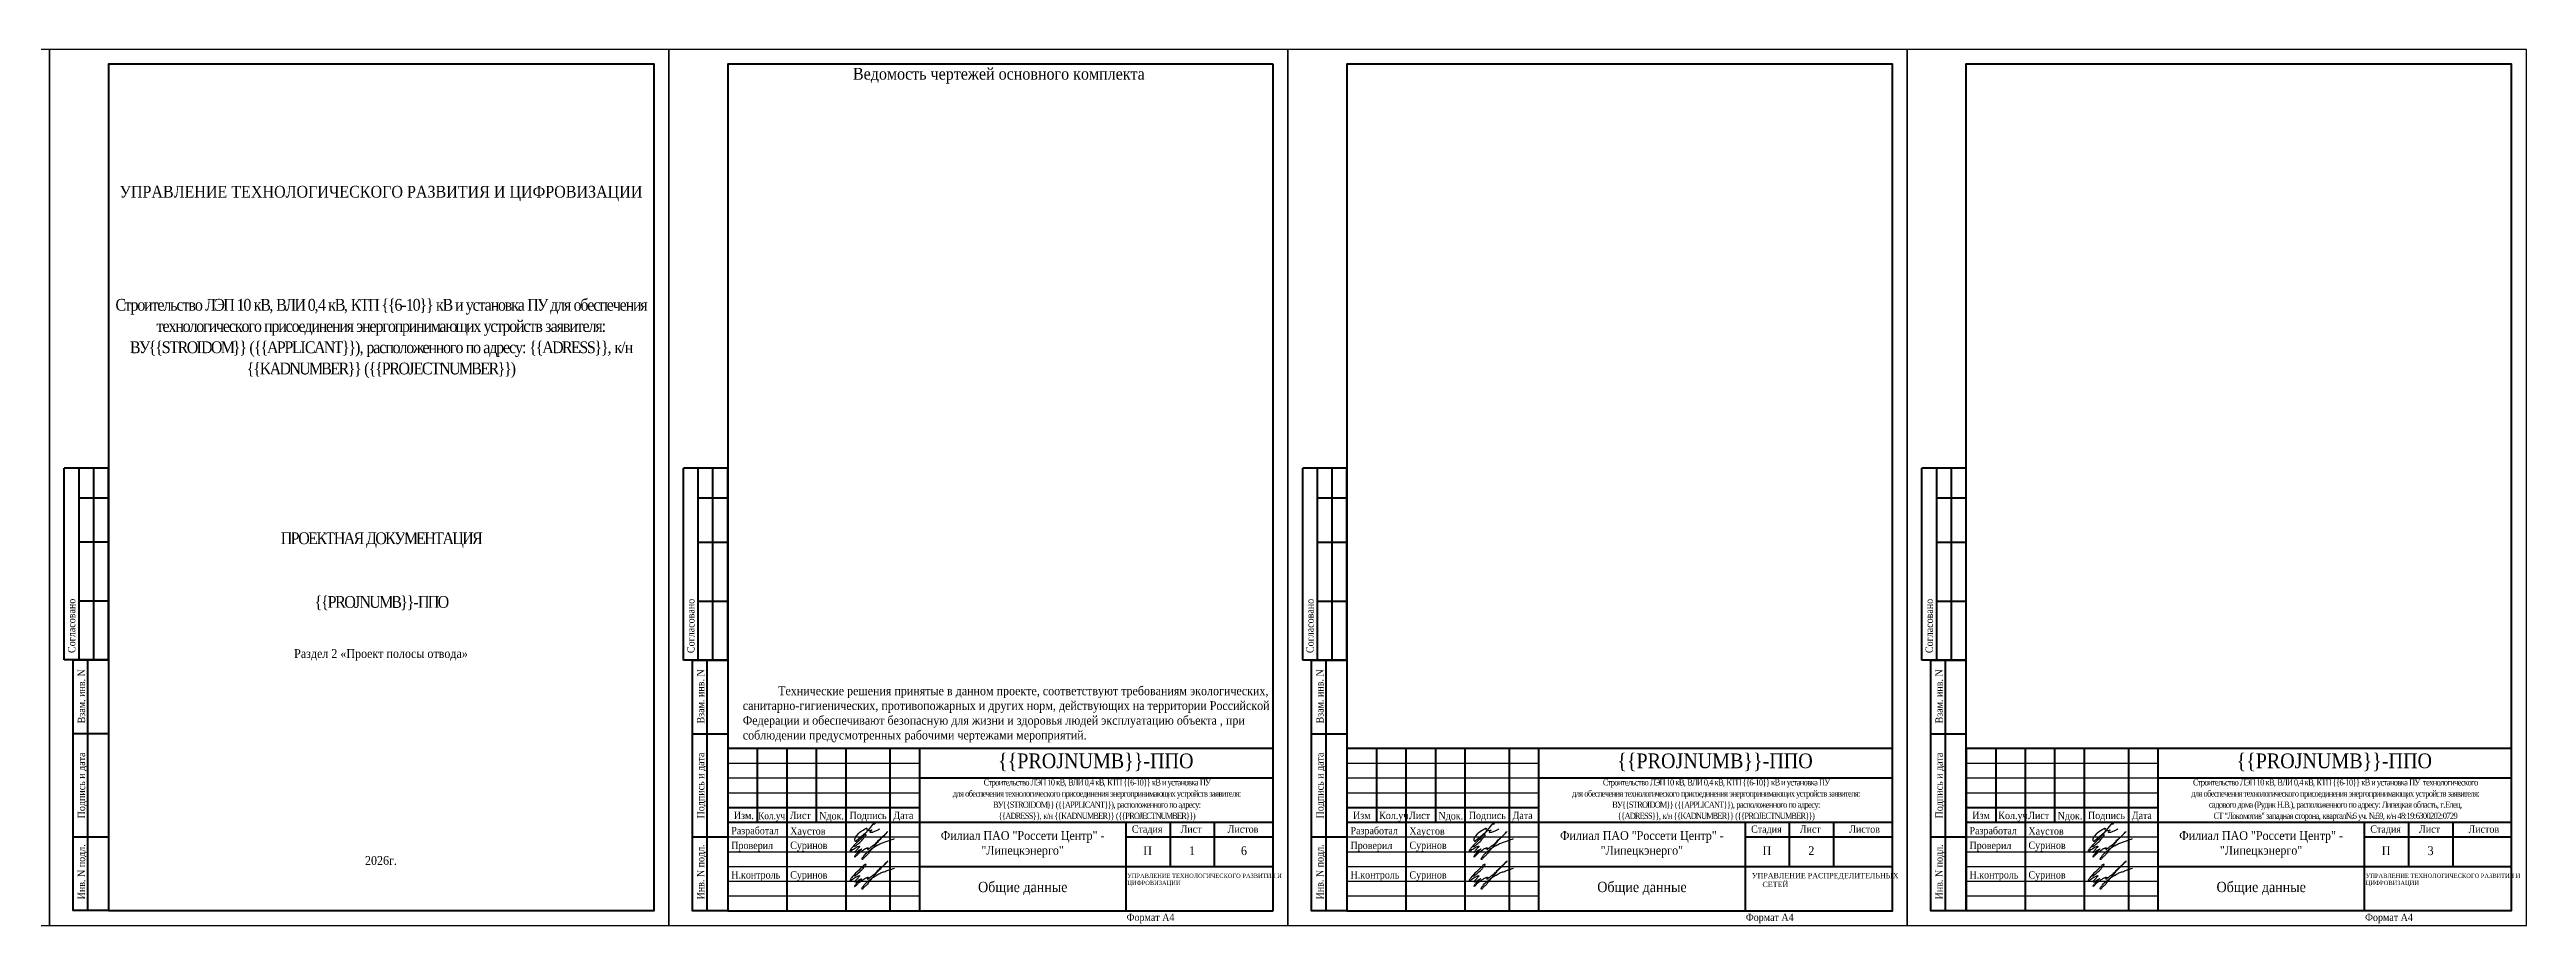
# Model space of a CAD drawing. Header units: millimetres. Extents: x 2248 to 10678, y 3616 to 3926.
# Drawn here: x 4138 to 4978, y 3629 to 3926 of the extents above; entities that cross this region are included whole.
import ezdxf

# ---------------------------------------------------------------- set-up
doc = ezdxf.new("R2010")
doc.units = ezdxf.units.MM
doc.layers.add('П', color=7, linetype='Continuous')
doc.layers.add('Чертеж', color=7, linetype='Continuous')
doc.styles.add('Simplex8', font='Times New Roman.ttf', dxfattribs={"height": 3.5})
doc.styles.add('стиль1', font='Times New Roman.ttf', dxfattribs={"width": 0.9})
doc.styles.add('стиль2', font='Times New Roman.ttf', dxfattribs={"width": 0.9, "height": 2.5})

# ---------------------------------------------------------------- blocks, each defined once
blk = doc.blocks.new('1')
at = {"lineweight": 30}
for p, q in [((630, 297), (420, 297)), ((420, 297), (420, 0)), ((630, 0), (630, 297)), ((420, 0), (630, 0))]:
    blk.add_line(p, q, dxfattribs=at)
blk = doc.blocks.new('Штамп б')
at = {"lineweight": 70}
for points in [[(20, 0), (8, 0), (8, 85), (20, 85)], [(13, 0), (13, 85)], [(8, 60), (20, 60)], [(8, 25), (20, 25)]]:
    blk.add_lwpolyline(points, dxfattribs=at)
at = {"lineweight": 25, "style": 'Simplex8', "width": 0.9}
for s, p in [('Взам. инв. N', (12.06, 63.49)), ('Подпись и дата', (12.06, 31.28)), ('Инв. N подл.', (12.06, 3.82))]:
    blk.add_text(s, height=2.5, rotation=90, dxfattribs=at).set_placement(p)
blk = doc.blocks.new('A$C5B0935FB')
at = {"lineweight": 70}
for p, q in [((20, 65), (5, 65)), ((5, 0), (5, 65)), ((10, 55), (10, 65)), ((15, 0), (15, 65)), ((20, 0), (20, 65)), ((10, 40), (10, 55)), ((10, 55), (20, 55)), ((10, 20), (10, 40)), ((10, 40), (20, 40)), ((10, 0), (10, 20)), ((10, 20), (20, 20)), ((10, 0), (5, 0)), ((15, 0), (10, 0)), ((20, 0), (15, 0)), ((15, 0), (15, 0))]:
    blk.add_line(p, q, dxfattribs=at)
at = {"lineweight": 25, "style": 'стиль1', "width": 0.9}
blk.add_text('Согласовано', height=2.5, rotation=90, dxfattribs=at).set_placement((8.72, 2.35))
blk = doc.blocks.new('A$C7F1F469D')
at = {"color": 5, "lineweight": 25}
blk.add_spline([(-0.1, 1.78), (1.34, 2.93), (2.75, 4.33), (3.55, 5.31), (3.81, 5.64), (3.86, 5.8), (3.66, 5.81), (3.25, 5.7), (2.89, 5.36), (-1.09, 1.26), (-1.29, 0.98), (-1.47, 0.67), (-1.59, 0.28), (-1.54, 0.16), (-0.98, 0.55), (-0.42, 1.01), (0.34, 1.44), (1.08, 1.86), (1.69, 1.97), (1.62, 1.83), (1.26, 1.37), (0.56, 0.61), (0.16, 0.22), (0, 0), (0.24, -0.04), (0.82, 0.16), (1.44, 0.58), (2.18, 0.95), (2.33, 1.04), (1.93, 0.58), (1.28, 0.02), (0.64, -0.58), (0.1, -1.31), (-0.06, -1.68), (0.13, -1.59), (0.39, -1.41), (1.23, -0.56), (1.62, -0.16), (2.27, 0.27), (2.82, 0.65), (3.41, 1.04), (3.83, 1.25), (4.1, 1.35), (4.33, 1.44), (4.56, 1.45), (4.6, 1.35), (4.48, 1.19), (4.35, 0.92), (4.39, 0.82), (4.59, 0.91), (5.09, 1.34), (6.19, 2.18), (7.41, 3.21), (8.36, 4.22), (9.62, 5.31), (10.99, 6.68), (11.27, 6.98), (9.83, 5.51), (8.6, 4.26), (7.7, 3.28), (7.2, 2.7), (6.74, 2.12), (6.16, 1.41), (5.49, 0.62), (4.74, -0.34), (3.92, -1.29), (3.19, -1.94), (2.91, -2.31), (2.67, -2.58), (2.52, -2.55), (2.49, -2.26), (2.69, -1.9), (3.27, -1.11), (3.8, -0.52), (4.48, 0.07), (5.33, 0.79), (5.97, 1.29), (6.7, 1.77), (7.56, 2.21), (8.83, 2.91), (10.02, 3.35), (11.36, 3.83), (12.55, 4.24), (13.47, 4.57)], degree=3, dxfattribs=at)
blk = doc.blocks.new('Штамп фамилии')
at = {"layer": 'Чертеж', "color": 5, "lineweight": -2}
blk.add_lwpolyline([(47.56, 0.85), (47.63, 0.98), (47.71, 1.12), (47.75, 1.2), (47.79, 1.26), (47.82, 1.32), (47.85, 1.37), (47.85, 1.41), (47.85, 1.5), (47.83, 1.56), (47.8, 1.58), (47.75, 1.59), (47.69, 1.59), (47.65, 1.58), (47.6, 1.56), (47.53, 1.53), (47.47, 1.48), (47.41, 1.42), (47.34, 1.32), (45.35, -1.11), (44.5, -2.12), (43.04, -3.43), (41.29, -4.9), (41.18, -4.96), (41.1, -4.94), (41.06, -4.9), (41.02, -4.83), (40.95, -4.71), (40.89, -4.56), (40.88, -4.4), (40.88, -4.26), (40.91, -4.09), (40.95, -3.94), (40.99, -3.84), (41.05, -3.64), (41.14, -3.44), (41.38, -3.09), (41.64, -2.76), (42.23, -2.17), (42.59, -1.81), (43.05, -1.48), (43.63, -1.13), (44.19, -0.77), (44.85, -0.41), (44.92, -0.44), (44.94, -0.46), (44.95, -0.51), (44.89, -0.87), (44.97, -1.02), (45.03, -1.1), (45.09, -1.13), (45.19, -1.2), (45.35, -1.22), (45.55, -1.22), (46.39, -1.16), (46.48, -1.08), (46.54, -1.05), (46.56, -1.07), (46.57, -1.09), (46.56, -1.13), (46.54, -1.15), (46.53, -1.18), (46.48, -1.21), (46.37, -1.3), (46.01, -1.59), (45.97, -1.66), (45.96, -1.7), (45.96, -1.78), (45.99, -1.81), (46.12, -1.82), (46.26, -1.81), (46.68, -1.81), (46.77, -1.8), (46.92, -1.76), (47.12, -1.67), (48.59, -1.09), (48.75, -0.97), (48.9, -0.86), (49.05, -0.79), (49.15, -0.75), (49.3, -0.69)], dxfattribs=at)
at = {"layer": 'Чертеж', "color": 67, "lineweight": -2, "true_color": 0x727430}
for p in [(40.81, -8.53), (40.81, -18.55)]:
    blk.add_blockref('A$C7F1F469D', p, dxfattribs=at)
at = {"color": 7, "char_height": 2.5, "attachment_point": 4, "style": 'стиль1'}
for s, insert, width in [(' Разработал', (-1.9, -1.68), 17), (' Проверил', (-1.9, -6.68), 17), ('Хаустов', (18.94, -1.81), 20), (' Суринов', (18.1, -6.65), 20), (' Н.контроль', (-1.9, -16.68), 17), (' Суринов', (18.1, -16.68), 20)]:
    blk.add_mtext(s, dxfattribs=dict(at, insert=insert, width=width))
blk = doc.blocks.new('A$C31D65421')
blk.add_blockref('Штамп фамилии', (2.24, 18.43))

msp = doc.modelspace()

# ---------------------------------------------------------------- linework, layer by layer
at = {"layer": 'П', "linetype": 'Continuous', "lineweight": 0}
for points in [[(3928.43, 3926.451), (4138.43, 3926.451), (4138.43, 3629.451), (3928.43, 3629.451)], [(4138.43, 3926.451), (4348.43, 3926.451), (4348.43, 3629.451), (4138.43, 3629.451)], [(4348.43, 3926.451), (4558.43, 3926.451), (4558.43, 3629.451), (4348.43, 3629.451)], [(4558.43, 3926.451), (4768.43, 3926.451), (4768.43, 3629.451), (4558.43, 3629.451)]]:
    msp.add_lwpolyline(points, close=True, dxfattribs=at)
at = {"layer": 'П', "lineweight": 30}
for points in [[(4138.43, 3629.451), (4348.43, 3629.451), (4348.43, 3926.451), (4138.43, 3926.451)], [(4348.43, 3629.451), (4558.43, 3629.451), (4558.43, 3926.451), (4348.43, 3926.451)], [(4558.43, 3629.451), (4768.43, 3629.451), (4768.43, 3926.451), (4558.43, 3926.451)], [(4768.43, 3629.451), (4978.43, 3629.451), (4978.43, 3926.451), (4768.43, 3926.451)]]:
    msp.add_lwpolyline(points, close=True, dxfattribs=at)
at = {"layer": 'Чертеж', "lineweight": 70}
for p, q in [((4553.43, 3634.451), (4553.43, 3921.451)), ((4553.43, 3689.451), (4368.43, 3689.451)), ((4368.43, 3689.451), (4368.43, 3634.451)), ((4763.43, 3689.451), (4578.43, 3689.451)), ((4578.43, 3689.451), (4578.43, 3634.451)), ((4973.43, 3689.451), (4788.43, 3689.451)), ((4788.43, 3689.451), (4788.43, 3634.451))]:
    msp.add_line(p, q, dxfattribs=at)
msp.add_lwpolyline([(4158.447, 3634.486), (4343.447, 3634.486), (4343.447, 3921.486), (4158.447, 3921.486)], close=True, dxfattribs=at)
at = {"layer": 'Чертеж', "lineweight": 50}
msp.add_lwpolyline([(4553.43, 3921.451), (4368.43, 3921.451), (4368.43, 3634.451)], dxfattribs=at)
at = {"layer": 'Чертеж', "linetype": 'Continuous', "lineweight": 70}
for points in [[(4578.43, 3634.451), (4763.43, 3634.451), (4763.43, 3921.451), (4578.43, 3921.451)], [(4788.353, 3634.493), (4973.353, 3634.493), (4973.353, 3921.493), (4788.353, 3921.493)]]:
    msp.add_lwpolyline(points, close=True, dxfattribs=at)
at = {"layer": 'Чертеж', "lineweight": 70}
for points in [[(4378.43, 3689.451), (4378.43, 3664.451)], [(4388.43, 3689.451), (4388.43, 3634.451)], [(4398.43, 3689.451), (4398.43, 3664.451)], [(4408.43, 3689.451), (4408.43, 3634.451)], [(4423.43, 3689.451), (4423.43, 3634.451)], [(4433.43, 3689.451), (4433.43, 3634.451)], [(4588.43, 3689.451), (4588.43, 3664.451)], [(4598.43, 3689.451), (4598.43, 3634.451)], [(4608.43, 3689.451), (4608.43, 3664.451)], [(4618.43, 3689.451), (4618.43, 3634.451)], [(4633.43, 3689.451), (4633.43, 3634.451)], [(4643.43, 3689.451), (4643.43, 3634.451)], [(4798.43, 3689.451), (4798.43, 3664.451)], [(4808.43, 3689.451), (4808.43, 3634.451)], [(4818.43, 3689.451), (4818.43, 3664.451)], [(4828.43, 3689.451), (4828.43, 3634.451)], [(4843.43, 3689.451), (4843.43, 3634.451)], [(4853.43, 3689.451), (4853.43, 3634.451)], [(4433.43, 3679.451), (4553.43, 3679.451)], [(4643.43, 3679.451), (4763.43, 3679.451)], [(4853.43, 3679.451), (4973.43, 3679.451)], [(4368.43, 3669.451), (4433.43, 3669.451)], [(4368.43, 3664.451), (4553.43, 3664.451)], [(4503.43, 3664.451), (4503.43, 3634.451)], [(4518.43, 3664.451), (4518.43, 3649.451)], [(4533.43, 3664.451), (4533.43, 3649.451)], [(4578.43, 3669.451), (4643.43, 3669.451)], [(4578.43, 3664.451), (4763.43, 3664.451)], [(4713.43, 3664.451), (4713.43, 3634.451)], [(4728.43, 3664.451), (4728.43, 3649.451)], [(4743.43, 3664.451), (4743.43, 3649.451)], [(4788.43, 3669.451), (4853.43, 3669.451)], [(4788.43, 3664.451), (4973.43, 3664.451)], [(4923.43, 3664.451), (4923.43, 3634.451)], [(4938.43, 3664.451), (4938.43, 3649.451)], [(4953.43, 3664.451), (4953.43, 3649.451)], [(4503.43, 3659.451), (4553.43, 3659.451)], [(4713.43, 3659.451), (4763.43, 3659.451)], [(4923.43, 3659.451), (4973.43, 3659.451)], [(4433.43, 3649.451), (4553.43, 3649.451)], [(4643.43, 3649.451), (4763.43, 3649.451)], [(4853.43, 3649.451), (4973.43, 3649.451)], [(4368.43, 3634.451), (4553.43, 3634.451)]]:
    msp.add_lwpolyline(points, dxfattribs=at)
at = {"layer": 'Чертеж', "lineweight": 30}
for points in [[(4368.43, 3684.451), (4433.43, 3684.451)], [(4368.43, 3679.451), (4433.43, 3679.451)], [(4578.43, 3684.451), (4643.43, 3684.451)], [(4578.43, 3679.451), (4643.43, 3679.451)], [(4788.43, 3684.451), (4853.43, 3684.451)], [(4788.43, 3679.451), (4853.43, 3679.451)], [(4368.43, 3674.451), (4433.43, 3674.451)], [(4578.43, 3674.451), (4643.43, 3674.451)], [(4788.43, 3674.451), (4853.43, 3674.451)], [(4368.43, 3659.451), (4433.43, 3659.451)], [(4368.43, 3654.451), (4433.43, 3654.451)], [(4578.43, 3659.451), (4643.43, 3659.451)], [(4578.43, 3654.451), (4643.43, 3654.451)], [(4788.43, 3659.451), (4853.43, 3659.451)], [(4788.43, 3654.451), (4853.43, 3654.451)], [(4368.43, 3649.451), (4433.43, 3649.451)], [(4578.43, 3649.451), (4643.43, 3649.451)], [(4788.43, 3649.451), (4853.43, 3649.451)], [(4368.43, 3644.451), (4433.43, 3644.451)], [(4368.43, 3639.451), (4433.43, 3639.451)], [(4578.43, 3644.451), (4643.43, 3644.451)], [(4578.43, 3639.451), (4643.43, 3639.451)], [(4788.43, 3644.451), (4853.43, 3644.451)], [(4788.43, 3639.451), (4853.43, 3639.451)]]:
    msp.add_lwpolyline(points, dxfattribs=at)

# ---------------------------------------------------------------- block references
at = {"layer": 'П', "lineweight": 30}
msp.add_blockref('1', (3508.43, 3629.451), dxfattribs=at)
at = {"layer": 'Чертеж'}
for p in [(4138.447, 3719.486), (4348.43, 3719.451), (4558.43, 3719.451), (4768.43, 3719.451)]:
    msp.add_blockref('A$C5B0935FB', p, dxfattribs=at)
at = {"layer": 'Чертеж', "lineweight": 25}
for p in [(4138.447, 3634.486), (4348.43, 3634.451), (4558.43, 3634.451), (4768.43, 3634.451)]:
    msp.add_blockref('Штамп б', p, dxfattribs=at)
at = {"layer": 'Чертеж', "linetype": 'Continuous', "lineweight": 0}
for p in [(4368.43, 3644.451), (4578.43, 3644.451), (4788.353, 3644.451)]:
    msp.add_blockref('A$C31D65421', p, dxfattribs=at)

# ---------------------------------------------------------------- texts
at = {"layer": 'Чертеж', "lineweight": 25, "style": 'стиль1', "width": 0.9}
for s, height, p in [('Ведомость чертежей основного комплекта  ', 4, (4410.894, 3916.238)), ('Изм.', 2.5, (4370.483, 3665.524)), ('Кол.уч.', 2.3, (4378.754, 3665.488)), ('Лист', 2.5, (4389.463, 3665.524)), ('Nдок.', 2.5, (4399.452, 3665.381)), ('Подпись', 2.5, (4409.727, 3665.524)), ('Дата', 2.5, (4424.569, 3665.524)), ('Стадия', 2.5, (4505.478, 3660.87)), ('Лист', 2.5, (4521.987, 3660.87)), ('Листов', 2.5, (4537.973, 3660.87)), ('Изм', 2.5, (4580.483, 3665.524)), ('Кол.уч.', 2.5, (4589.331, 3665.524)), ('Лист', 2.5, (4599.463, 3665.524)), ('Nдок.', 2.5, (4609.452, 3665.381)), ('Подпись', 2.5, (4619.727, 3665.524)), ('Дата', 2.5, (4634.569, 3665.524)), ('Стадия', 2.5, (4715.478, 3660.87)), ('Лист', 2.5, (4731.987, 3660.87)), ('Листов', 2.5, (4748.747, 3660.87)), ('Изм', 2.5, (4790.483, 3665.524)), ('Кол.уч.', 2.5, (4799.331, 3665.524)), ('Лист', 2.5, (4809.463, 3665.524)), ('Nдок.', 2.5, (4819.452, 3665.381)), ('Подпись', 2.5, (4829.727, 3665.524)), ('Дата', 2.5, (4844.569, 3665.524)), ('Стадия', 2.5, (4925.478, 3660.87)), ('Лист', 2.5, (4941.987, 3660.87)), ('Листов', 2.5, (4958.747, 3660.87)), ('П', 3, (4509.355, 3653.312)), ('1', 3, (4524.9, 3653.312)), ('6', 3, (4542.477, 3653.312)), ('П', 3, (4719.355, 3653.312)), ('2', 3, (4734.9, 3653.312)), ('П', 3, (4929.355, 3653.312)), ('3', 3, (4944.9, 3653.312)), ('Формат А4', 2.5, (4503.691, 3630.979)), ('Формат А4', 2.5, (4713.691, 3630.979)), ('Формат А4', 2.5, (4923.691, 3630.979))]:
    msp.add_text(s, height=height, dxfattribs=at).set_placement(p)
at = {"layer": 'Чертеж', "color": 1, "lineweight": 20, "insert": (4158.321, 3921.413), "char_height": 5, "width": 185.01678, "attachment_point": 1, "style": 'стиль1'}
msp.add_mtext('\\pxqc,t19;{\\C256;\\P\\P\\H0.36x;\\P\\P\\P\\P\\P\\H0.94444x;\\P\\H2.353x;\\P\\ptz;\\fTimes New Roman|b0|i0|c204|p16;\\H0.99998x;УПРАВЛЕНИЕ ТЕХНОЛОГИЧЕСКОГО РАЗВИТИЯ И ЦИФРОВИЗАЦИИ\\H0.75004x;\\P\\P\\P\\P\\pt19;\\fTimes New Roman|b0|i0|c204|p18;\\H1.6667x;\\P\\P\\psm1.0792,tz;\\H0.79994x;\\T0.8;Строительство ЛЭП 10 кВ, ВЛИ 0,4 кВ, КТП \\{\\{6-10\\}\\} кВ и установка ПУ для обеспечения технологического присоединения энергопринимающих устройств заявителя: ВУ\\{\\{STROIDOM\\}\\} (\\{\\{APPLICANT\\}\\}), расположенного по адресу: \\{\\{ADRESS\\}\\}, к/н \\{\\{KADNUMBER\\}\\} (\\{\\{PROJECTNUMBER\\}\\})\\P\\ps*;\\P\\P\\pt19;\\P\\P\\P\\P\\PПРОЕКТНАЯ ДОКУМЕНТАЦИЯ\\P\\P\\P\\{\\{PROJNUMB\\}\\}-ППО\\P\\H1.5x;\\T1;\\P\\H0.5x;Раздел 2 «Проект полосы отвода»\\P\\P\\P\\pi1.9542,t1.1833;\\P\\pi0,t19;\\P\\P\\P\\P\\P\\P\\P\\P\\P2026г.}', dxfattribs=at)
at = {"layer": 'Чертеж', "insert": (4373.524, 3710.511), "char_height": 3, "width": 185, "attachment_point": 1, "style": 'стиль2'}
msp.add_mtext('^IТехнические решения принятые в данном проекте, соответствуют требованиям экологических, санитарно-гигиенических, противопожарных и других норм, действующих на территории Российской Федерации и обеспечивают безопасную для жизни и здоровья людей эксплуатацию объекта , при соблюдении предусмотренных рабочими чертежами мероприятий.\\P\\P\\pxi16;      ', dxfattribs=at)
at = {"layer": 'Чертеж', "lineweight": 25, "attachment_point": 5}
for s, insert, char_height, width, style in [('\\{\\{PROJNUMB\\}\\}-ППО', (4493.235, 3684.764), 5, 119.88502, 'стиль2'), ('\\{\\{PROJNUMB\\}\\}-ППО', (4703.235, 3684.764), 5, 119.88502, 'стиль2'), ('\\{\\{PROJNUMB\\}\\}-ППО', (4913.235, 3684.764), 5, 119.88502, 'стиль2'), ('\\pxsm1.0792;{\\T0.85;Строительство ЛЭП 10 кВ, ВЛИ 0,4 кВ, КТП \\{\\{6-10\\}\\} кВ и установка ПУ  \\Pдля обеспечения технологического присоединения энергопринимающих устройств заявителя: \\PВУ\\{\\{STROIDOM\\}\\} (\\{\\{APPLICANT\\}\\}), расположенного по адресу:\\P\\{\\{ADRESS\\}\\}, к/н \\{\\{KADNUMBER\\}\\} (\\{\\{PROJECTNUMBER\\}\\})}', (4493.599, 3671.951), 2.1, 119.6632, 'стиль1'), ('\\pxsm1.0792;{\\T0.85;Строительство ЛЭП 10 кВ, ВЛИ 0,4 кВ, КТП \\{\\{6-10\\}\\} кВ и установка ПУ  \\Pдля обеспечения технологического присоединения энергопринимающих устройств заявителя: \\PВУ\\{\\{STROIDOM\\}\\} (\\{\\{APPLICANT\\}\\}), расположенного по адресу:\\P\\{\\{ADRESS\\}\\}, к/н \\{\\{KADNUMBER\\}\\} (\\{\\{PROJECTNUMBER\\}\\})}', (4703.599, 3671.951), 2.1, 119.6632, 'стиль1'), ('\\pxsm1.0792,qc;{\\T0.8;Строительство ЛЭП 10 кВ, ВЛИ 0,4 кВ, КТП \\{\\{6-10\\}\\} кВ и установка ПУ  технологического\\Pдля обеспечения технологического присоединения энергопринимающих устройств заявителя: \\Pсадового дома (Рудик Н.В.), расположенного по адресу: Липецкая область, г.Елец, \\P\\ps*;СТ "Локомотив" западная сторона, квартал№6 уч. №59, к/н 48:19:6300202:0729}', (4913.599, 3671.951), 2.1, 119.6632, 'стиль1'), ('Филиал ПАО "Россети Центр" - "Липецкэнерго"', (4468.43, 3656.951), 3, 70, 'стиль2'), ('Филиал ПАО "Россети Центр" - "Липецкэнерго"', (4678.43, 3656.951), 3, 70, 'стиль2'), ('Филиал ПАО "Россети Центр" - "Липецкэнерго"', (4888.43, 3656.951), 3, 70, 'стиль2'), ('\\pxql;{\\fTimes New Roman|b0|i0|c204|p16;\\H0.8x;УПРАВЛЕНИЕ ТЕХНОЛОГИЧЕСКОГО РАЗВИТИЯ И ЦИФРОВИЗАЦИИ}', (4531.026, 3644.843), 1.8, 54.19561, 'стиль2'), ('\\pxi1,sm1,ql;{\\fTimes New Roman|b0|i0|c204|p16;УПРАВЛЕНИЕ РАСПРЕДЕЛИТЕЛЬНЫХ\\P\\pi3;СЕТЕЙ}', (4741.026, 3644.843), 1.8, 54.19561, 'стиль2'), ('\\pxql;{\\fTimes New Roman|b0|i0|c204|p16;\\H0.8x;УПРАВЛЕНИЕ ТЕХНОЛОГИЧЕСКОГО РАЗВИТИЯ И ЦИФРОВИЗАЦИИ}', (4951.026, 3644.843), 1.8, 54.19561, 'стиль2'), ('Общие данные', (4468.474, 3641.951), 3.5, 70.08803, 'стиль1'), ('Общие данные', (4678.474, 3641.951), 3.5, 70.08803, 'стиль1'), ('Общие данные', (4888.474, 3641.951), 3.5, 70.08803, 'стиль1')]:
    msp.add_mtext(s, dxfattribs=dict(at, insert=insert, char_height=char_height, width=width, style=style))

doc.saveas('drawing.dxf')
